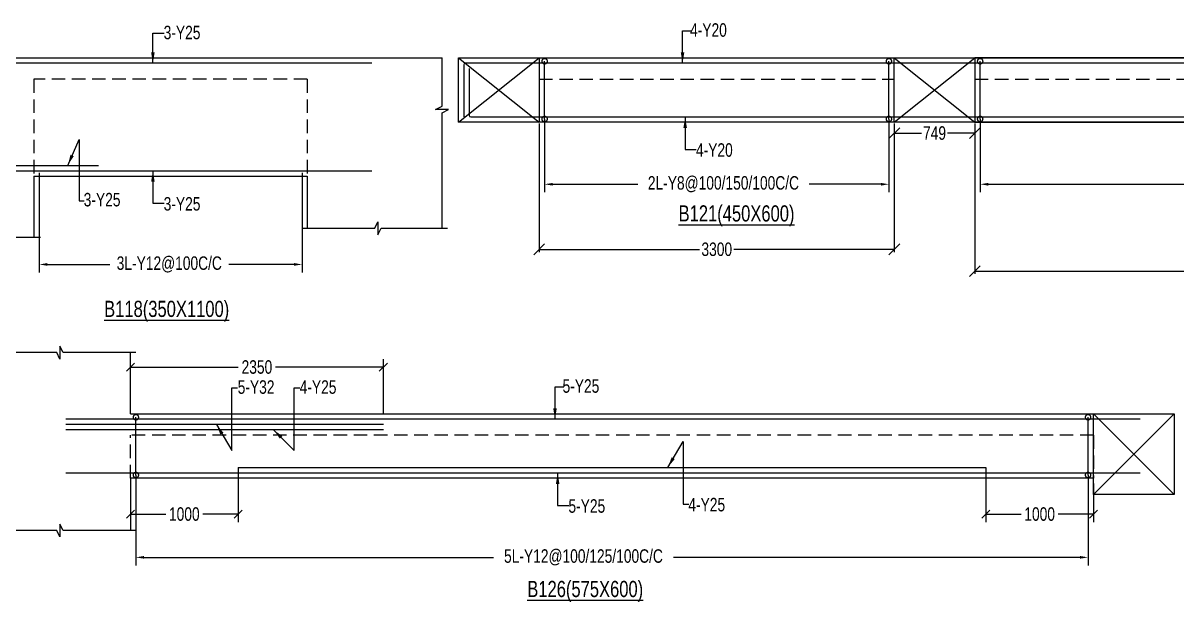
# Model space of a CAD drawing. Header units: millimetres. Extents: x 0 to 31744305, y -21599035 to 0.
# Drawn here: x 31653834 to 31664558, y -21209752 to -21204374 of the extents above; entities that cross this region are included whole.
import ezdxf

# ---------------------------------------------------------------- set-up
doc = ezdxf.new("R2010")
doc.units = ezdxf.units.MM
doc.header["$LTSCALE"] = 1000
doc.header["$MEASUREMENT"] = 0
doc.header["$PDMODE"] = 3
for name, pattern in [('CONTINOUS', [0]), ('CONTINU', [0]), ('HIDDEN', [0.375, 0.25, -0.125])]:
    doc.linetypes.add(name, pattern=pattern)
for name, color, linetype in [('-S-ARROW', 253, 'Continuous'), ('-S-MISC', 8, 'Continuous'), ('-S-STIRRUPS DIM', 6, 'Continuous'), ('-S-STIRUP', 11, 'Continuous'), ('-STR-BEAM', 7, 'CONTINU'), ('-STR-COLUMN', 5, 'HIDDEN'), ('-STR-REINF', 3, 'Continuous'), ('-STR-RF-DIM', 8, 'CONTINOUS'), ('-STR-TEXT', 6, 'Continuous'), ('S-DIM', 7, 'Continuous'), ('SEC TEXT', 9, 'Continuous'), ('SLAB LINE', 254, 'HIDDEN')]:
    doc.layers.add(name, color=color, linetype=linetype)
doc.styles.add('BEAM-LS', font='romans.shx', dxfattribs={"width": 0.8})
doc.styles.add('SOBHA', font='swisscl.ttf')
doc.styles.add('sobha.sed', font='swisscl.ttf')
doc.dimstyles.new('S-50', dxfattribs={"dimscale": 50, "dimtxt": 2.5, "dimasz": 2, "dimexe": 0.5, "dimexo": 0.25, "dimgap": 0.25, "dimtad": 0, "dimdec": 0, "dimrnd": 0.0005, "dimzin": 0, "dimdsep": 46, "dimtxsty": 'sobha.sed', "dimblk": 'OBLIQUE', "dimcen": 0.09, "dimclrd": 8, "dimclre": 8, "dimclrt": 6, "dimadec": 0, "dimazin": 0, "dimtfac": 1, "dimtdec": 0, "dimtofl": 0, "dimtmove": 2, "dimatfit": 3, "dimfxl": 0.18, "dimtolj": 1, "dimtzin": 0, "dimlwd": -1, "dimlwe": -1, "dimarcsym": 0})
doc.dimstyles.new('S-DIM50', dxfattribs={"dimscale": 50, "dimtxt": 2.5, "dimasz": 1.5, "dimexe": 1.5, "dimexo": 1, "dimgap": 0.5, "dimtad": 0, "dimdec": 0, "dimzin": 0, "dimdsep": 46, "dimtxsty": 'SOBHA', "dimcen": 0.09, "dimclrd": 256, "dimclre": 256, "dimclrt": 6, "dimadec": 5, "dimazin": 0, "dimtfac": 1, "dimtdec": 0, "dimtofl": 0, "dimtmove": 0, "dimatfit": 3, "dimfxl": 0.18, "dimtolj": 1, "dimtzin": 0, "dimlwd": -1, "dimlwe": -1, "dimarcsym": 0})
doc.dimstyles.new('STIRUP', dxfattribs={"dimscale": 50, "dimtxt": 2.5, "dimasz": 2.2, "dimexe": 0, "dimexo": 0, "dimgap": 0.5, "dimtad": 0, "dimdec": 0, "dimzin": 0, "dimdsep": 46, "dimtxsty": 'BEAM-LS', "dimblk": 'DOTSMALL', "dimcen": 0.09, "dimclrd": 256, "dimclre": 256, "dimclrt": 256, "dimadec": 5, "dimazin": 0, "dimtfac": 1, "dimtdec": 0, "dimtofl": 0, "dimtmove": 0, "dimatfit": 3, "dimldrblk": 'DOTSMALL', "dimfxl": 0, "dimfxlon": 1, "dimtolj": 1, "dimtzin": 0, "dimlwd": -1, "dimlwe": -1, "dimarcsym": 0})

# ---------------------------------------------------------------- blocks, each defined once
blk = doc.blocks.new('*D189')
at = {"layer": '-STR-RF-DIM', "transparency": 16777216}
for p, q in [((31658681, -21205265), (31658681, -21205946)), ((31661881, -21205265), (31661881, -21205946)), ((31658756, -21205871), (31659546, -21205871)), ((31661806, -21205871), (31661140, -21205871))]:
    blk.add_line(p, q, dxfattribs=at)
for points in [[(31658756, -21205859), (31658756, -21205884), (31658681, -21205871)], [(31661806, -21205859), (31661806, -21205884), (31661881, -21205871)]]:
    blk.add_solid(points, dxfattribs=at)
at = {"layer": 'Defpoints', "color": 0, "transparency": 16777216}
for p in [(31658681, -21205265, 0), (31661881, -21205265, 0), (31661881, -21205871)]:
    blk.add_point(p, dxfattribs=at)
at = {"layer": '-STR-RF-DIM', "color": 6, "transparency": 16777216, "insert": (31660343, -21205871), "char_height": 125, "attachment_point": 5, "style": 'SOBHA'}
blk.add_mtext('\\A1;2L-Y8@100/150/100C/C', dxfattribs=at)
blk = doc.blocks.new('_DotSmall')
at = {"color": 0, "linetype": 'ByBlock', "const_width": 0.5}
blk.add_lwpolyline([(-0.0625, 0, 1), (0.0625, 0, 1)], format="xyb", close=True, dxfattribs=at)
blk = doc.blocks.new('*D190')
at = {"layer": '-S-STIRUP', "ltscale": 100, "transparency": 16777216}
blk.add_line((31658681, -21205265), (31658681, -21204728), dxfattribs=at)
at = {"layer": 'Defpoints', "color": 0, "linetype": 'CONTINU', "ltscale": 100, "transparency": 16777216}
for p in [(31658681, -21204728), (31658681, -21204728), (31658681, -21205265, 0)]:
    blk.add_point(p, dxfattribs=at)
at = {"layer": '-S-STIRUP', "linetype": 'CONTINU', "ltscale": 100, "transparency": 16777216, "xscale": 100, "yscale": 100, "zscale": 100}
for p, rotation in [((31658681, -21204728), 90), ((31658681, -21205265), 270)]:
    blk.add_blockref('_DotSmall', p, dxfattribs=dict(at, rotation=rotation))
blk = doc.blocks.new('_OBLIQUE')
at = {"color": 0, "linetype": 'ByBlock'}
blk.add_line((-0.5, -0.5), (0.5, 0.5), dxfattribs=at)
blk = doc.blocks.new('*D191')
at = {"layer": '-S-STIRUP', "ltscale": 100, "transparency": 16777216}
blk.add_line((31661881, -21205265), (31661881, -21204728), dxfattribs=at)
at = {"layer": 'Defpoints', "color": 0, "linetype": 'CONTINU', "ltscale": 100, "transparency": 16777216}
for p in [(31661881, -21204728), (31661881, -21204728), (31661881, -21205265, 0)]:
    blk.add_point(p, dxfattribs=at)
at = {"layer": '-S-STIRUP', "linetype": 'CONTINU', "ltscale": 100, "transparency": 16777216, "xscale": 100, "yscale": 100, "zscale": 100}
for p, rotation in [((31661881, -21204728), 90), ((31661881, -21205265), 270)]:
    blk.add_blockref('_DotSmall', p, dxfattribs=dict(at, rotation=rotation))
blk = doc.blocks.new('*D192')
at = {"layer": '-STR-RF-DIM', "transparency": 16777216}
for p, q in [((31662729, -21205265), (31662729, -21205946)), ((31668629, -21205265), (31668629, -21205946)), ((31662804, -21205871), (31665052, -21205871)), ((31668554, -21205871), (31666725, -21205871))]:
    blk.add_line(p, q, dxfattribs=at)
for points in [[(31662804, -21205859), (31662804, -21205884), (31662729, -21205871)], [(31668554, -21205859), (31668554, -21205884), (31668629, -21205871)]]:
    blk.add_solid(points, dxfattribs=at)
at = {"layer": 'Defpoints', "color": 0, "transparency": 16777216}
for p in [(31662729, -21205265, 0), (31668629, -21205265, 0), (31668629, -21205871)]:
    blk.add_point(p, dxfattribs=at)
at = {"layer": '-STR-RF-DIM', "color": 6, "transparency": 16777216, "insert": (31665889, -21205871), "char_height": 125, "attachment_point": 5, "style": 'SOBHA'}
blk.add_mtext('\\A1;4L-Y10@100/125/100C/C', dxfattribs=at)
blk = doc.blocks.new('*D193')
at = {"layer": '-S-STIRUP', "ltscale": 100, "transparency": 16777216}
blk.add_line((31662729, -21205265), (31662729, -21204728), dxfattribs=at)
at = {"layer": 'Defpoints', "color": 0, "linetype": 'CONTINU', "ltscale": 100, "transparency": 16777216}
for p in [(31662729, -21204728), (31662729, -21204728), (31662729, -21205265, 0)]:
    blk.add_point(p, dxfattribs=at)
at = {"layer": '-S-STIRUP', "linetype": 'CONTINU', "ltscale": 100, "transparency": 16777216, "xscale": 100, "yscale": 100, "zscale": 100}
for p, rotation in [((31662729, -21204728), 90), ((31662729, -21205265), 270)]:
    blk.add_blockref('_DotSmall', p, dxfattribs=dict(at, rotation=rotation))
blk = doc.blocks.new('*D201')
at = {"layer": '-STR-RF-DIM', "transparency": 16777216}
for p, q in [((31654882, -21208573), (31654882, -21209413)), ((31663732, -21208573), (31663732, -21209413)), ((31654957, -21209338), (31658206, -21209338)), ((31663657, -21209338), (31659878, -21209338))]:
    blk.add_line(p, q, dxfattribs=at)
for points in [[(31654957, -21209325), (31654957, -21209350), (31654882, -21209338)], [(31663657, -21209325), (31663657, -21209350), (31663732, -21209338)]]:
    blk.add_solid(points, dxfattribs=at)
at = {"layer": 'Defpoints', "color": 0, "transparency": 16777216}
for p in [(31654882, -21208573, 178587), (31663732, -21208573, 178587), (31663732, -21209338)]:
    blk.add_point(p, dxfattribs=at)
at = {"layer": '-STR-RF-DIM', "color": 6, "transparency": 16777216, "insert": (31659042, -21209338), "char_height": 125, "attachment_point": 5, "style": 'SOBHA'}
blk.add_mtext('\\A1;5L-Y12@100/125/100C/C', dxfattribs=at)
blk = doc.blocks.new('*D202')
at = {"layer": '-S-STIRUP', "ltscale": 100, "transparency": 16777216}
blk.add_line((31663732, -21208573), (31663732, -21208036), dxfattribs=at)
at = {"layer": 'Defpoints', "color": 0, "linetype": 'CONTINU', "ltscale": 100, "transparency": 16777216}
for p in [(31663732, -21208036), (31663732, -21208036), (31663732, -21208573, 0)]:
    blk.add_point(p, dxfattribs=at)
at = {"layer": '-S-STIRUP', "linetype": 'CONTINU', "ltscale": 100, "transparency": 16777216, "xscale": 100, "yscale": 100, "zscale": 100}
for p, rotation in [((31663732, -21208036), 90), ((31663732, -21208573), 270)]:
    blk.add_blockref('_DotSmall', p, dxfattribs=dict(at, rotation=rotation))
blk = doc.blocks.new('*D203')
at = {"layer": '-S-STIRUP', "ltscale": 100, "transparency": 16777216}
blk.add_line((31654882, -21208573), (31654882, -21208036), dxfattribs=at)
at = {"layer": 'Defpoints', "color": 0, "linetype": 'CONTINU', "ltscale": 100, "transparency": 16777216}
for p in [(31654882, -21208036), (31654882, -21208036), (31654882, -21208573, 0)]:
    blk.add_point(p, dxfattribs=at)
at = {"layer": '-S-STIRUP', "linetype": 'CONTINU', "ltscale": 100, "transparency": 16777216, "xscale": 100, "yscale": 100, "zscale": 100}
for p, rotation in [((31654882, -21208036), 90), ((31654882, -21208573), 270)]:
    blk.add_blockref('_DotSmall', p, dxfattribs=dict(at, rotation=rotation))
blk = doc.blocks.new('*D746')
at = {"layer": '-STR-RF-DIM', "transparency": 16777216}
for p, q in [((35597, 1378), (35597, 452)), ((38040, 1378), (38040, 452)), ((35672, 527), (36251, 527)), ((37965, 527), (37358, 527))]:
    blk.add_line(p, q, dxfattribs=at)
for points in [[(35672, 540), (35672, 515), (35597, 527)], [(37965, 540), (37965, 515), (38040, 527)]]:
    blk.add_solid(points, dxfattribs=at)
at = {"layer": 'Defpoints', "color": 0, "transparency": 16777216}
for p in [(35597, 1378, 0), (38040, 1378, 0), (35597, 527)]:
    blk.add_point(p, dxfattribs=at)
at = {"layer": '-STR-RF-DIM', "color": 6, "transparency": 16777216, "insert": (36805, 527), "char_height": 125, "attachment_point": 5, "style": 'SOBHA'}
blk.add_mtext('\\A1;3L-Y12@100C/C', dxfattribs=at)
blk = doc.blocks.new('*D457')
at = {"layer": '-S-STIRRUPS DIM', "color": 251, "transparency": 16777216}
for p, q in [((31654832, -21208003), (31654832, -21207495)), ((31657182, -21208003), (31657182, -21207495))]:
    blk.add_line(p, q, dxfattribs=at)
at = {"layer": '-S-STIRRUPS DIM', "color": 8, "transparency": 16777216}
for p, q in [((31654832, -21207570), (31655834, -21207570)), ((31657182, -21207570), (31656181, -21207570))]:
    blk.add_line(p, q, dxfattribs=at)
at = {"layer": 'Defpoints', "color": 0, "transparency": 16777216}
for p in [(31654832, -21207570), (31654832, -21208003, 0), (31657182, -21208003, 0)]:
    blk.add_point(p, dxfattribs=at)
at = {"layer": '-S-STIRRUPS DIM', "color": 8, "transparency": 16777216, "xscale": 75, "yscale": 75, "zscale": 75, "rotation": 180}
blk.add_blockref('_OBLIQUE', (31654832, -21207570), dxfattribs=at)
at = {"layer": '-S-STIRRUPS DIM', "color": 8, "transparency": 16777216, "xscale": 75, "yscale": 75, "zscale": 75}
blk.add_blockref('_OBLIQUE', (31657182, -21207570), dxfattribs=at)
at = {"layer": '-S-STIRRUPS DIM', "color": 6, "transparency": 16777216, "insert": (31656007, -21207570), "char_height": 125, "attachment_point": 5, "style": 'sobha.sed'}
blk.add_mtext('\\A1;2350', dxfattribs=at)
blk = doc.blocks.new('*D458')
at = {"layer": '-S-STIRRUPS DIM', "color": 251, "transparency": 16777216}
for p, q in [((31662782, -21208503), (31662782, -21209011)), ((31663782, -21208653), (31663782, -21209011))]:
    blk.add_line(p, q, dxfattribs=at)
at = {"layer": '-S-STIRRUPS DIM', "color": 8, "transparency": 16777216}
for p, q in [((31662782, -21208936), (31663110, -21208936)), ((31663782, -21208936), (31663454, -21208936))]:
    blk.add_line(p, q, dxfattribs=at)
at = {"layer": 'Defpoints', "color": 0, "transparency": 16777216}
for p in [(31662782, -21208503, -178587), (31663782, -21208653, -178587), (31663782, -21208936)]:
    blk.add_point(p, dxfattribs=at)
at = {"layer": '-S-STIRRUPS DIM', "color": 8, "transparency": 16777216, "xscale": 75, "yscale": 75, "zscale": 75, "rotation": 180}
blk.add_blockref('_OBLIQUE', (31662782, -21208936), dxfattribs=at)
at = {"layer": '-S-STIRRUPS DIM', "color": 8, "transparency": 16777216, "xscale": 75, "yscale": 75, "zscale": 75}
blk.add_blockref('_OBLIQUE', (31663782, -21208936), dxfattribs=at)
at = {"layer": '-S-STIRRUPS DIM', "color": 6, "transparency": 16777216, "insert": (31663282, -21208936), "char_height": 125, "attachment_point": 5, "style": 'sobha.sed'}
blk.add_mtext('\\A1;1000', dxfattribs=at)
blk = doc.blocks.new('*D459')
at = {"layer": '-S-STIRRUPS DIM', "color": 251, "transparency": 16777216}
for p, q in [((31655832, -21208503), (31655832, -21209011)), ((31654832, -21208653), (31654832, -21209011))]:
    blk.add_line(p, q, dxfattribs=at)
at = {"layer": '-S-STIRRUPS DIM', "color": 8, "transparency": 16777216}
for p, q in [((31654832, -21208936), (31655160, -21208936)), ((31655832, -21208936), (31655504, -21208936))]:
    blk.add_line(p, q, dxfattribs=at)
at = {"layer": 'Defpoints', "color": 0, "transparency": 16777216}
for p in [(31655832, -21208503, -178587), (31654832, -21208653, -178587), (31654832, -21208936)]:
    blk.add_point(p, dxfattribs=at)
at = {"layer": '-S-STIRRUPS DIM', "color": 8, "transparency": 16777216, "xscale": 75, "yscale": 75, "zscale": 75, "rotation": 180}
blk.add_blockref('_OBLIQUE', (31654832, -21208936), dxfattribs=at)
at = {"layer": '-S-STIRRUPS DIM', "color": 8, "transparency": 16777216, "xscale": 75, "yscale": 75, "zscale": 75}
blk.add_blockref('_OBLIQUE', (31655832, -21208936), dxfattribs=at)
at = {"layer": '-S-STIRRUPS DIM', "color": 6, "transparency": 16777216, "insert": (31655332, -21208936), "char_height": 125, "attachment_point": 5, "style": 'sobha.sed'}
blk.add_mtext('\\A1;1000', dxfattribs=at)
blk = doc.blocks.new('*D1109')
at = {"layer": 'Defpoints', "color": 0, "transparency": 16777216}
for p in [(31658631, -21205295, 0), (31661931, -21205295, 0), (31661931, -21206476)]:
    blk.add_point(p, dxfattribs=at)
at = {"layer": 'S-DIM', "color": 8, "transparency": 16777216}
for p, q in [((31658631, -21205308), (31658631, -21206501)), ((31661931, -21205308), (31661931, -21206501)), ((31658631, -21206476), (31660120, -21206476)), ((31661931, -21206476), (31660441, -21206476))]:
    blk.add_line(p, q, dxfattribs=at)
at = {"layer": 'S-DIM', "color": 8, "transparency": 16777216, "xscale": 100, "yscale": 100, "zscale": 100, "rotation": 180}
blk.add_blockref('_OBLIQUE', (31658631, -21206476), dxfattribs=at)
at = {"layer": 'S-DIM', "color": 8, "transparency": 16777216, "xscale": 100, "yscale": 100, "zscale": 100}
blk.add_blockref('_OBLIQUE', (31661931, -21206476), dxfattribs=at)
at = {"layer": 'S-DIM', "color": 6, "transparency": 16777216, "insert": (31660281, -21206476), "char_height": 125, "attachment_point": 5, "style": 'sobha.sed'}
blk.add_mtext('\\A1;3300', dxfattribs=at)
blk = doc.blocks.new('*D1110')
at = {"layer": 'Defpoints', "color": 0, "transparency": 16777216}
for p in [(31661931, -21205308), (31662679, -21205295, 0), (31662679, -21205396)]:
    blk.add_point(p, dxfattribs=at)
at = {"layer": 'S-DIM', "color": 8, "transparency": 16777216}
for p, q in [((31662679, -21205308), (31662679, -21205421)), ((31661931, -21205320), (31661931, -21205421)), ((31661931, -21205396), (31662184, -21205396)), ((31662679, -21205396), (31662426, -21205396))]:
    blk.add_line(p, q, dxfattribs=at)
at = {"layer": 'S-DIM', "color": 8, "transparency": 16777216, "xscale": 100, "yscale": 100, "zscale": 100, "rotation": 180}
blk.add_blockref('_OBLIQUE', (31661931, -21205396), dxfattribs=at)
at = {"layer": 'S-DIM', "color": 8, "transparency": 16777216, "xscale": 100, "yscale": 100, "zscale": 100}
blk.add_blockref('_OBLIQUE', (31662679, -21205396), dxfattribs=at)
at = {"layer": 'S-DIM', "color": 6, "transparency": 16777216, "insert": (31662305, -21205396), "char_height": 125, "attachment_point": 5, "style": 'sobha.sed'}
blk.add_mtext('\\A1;749', dxfattribs=at)
blk = doc.blocks.new('*D1111')
at = {"layer": 'Defpoints', "color": 0, "transparency": 16777216}
for p in [(31662679, -21205295, 0), (31668679, -21205295, 0), (31668679, -21206679)]:
    blk.add_point(p, dxfattribs=at)
at = {"layer": 'S-DIM', "color": 8, "transparency": 16777216}
for p, q in [((31662679, -21205308), (31662679, -21206704)), ((31668679, -21205308), (31668679, -21206704)), ((31662679, -21206679), (31665518, -21206679)), ((31668679, -21206679), (31665840, -21206679))]:
    blk.add_line(p, q, dxfattribs=at)
at = {"layer": 'S-DIM', "color": 8, "transparency": 16777216, "xscale": 100, "yscale": 100, "zscale": 100, "rotation": 180}
blk.add_blockref('_OBLIQUE', (31662679, -21206679), dxfattribs=at)
at = {"layer": 'S-DIM', "color": 8, "transparency": 16777216, "xscale": 100, "yscale": 100, "zscale": 100}
blk.add_blockref('_OBLIQUE', (31668679, -21206679), dxfattribs=at)
at = {"layer": 'S-DIM', "color": 6, "transparency": 16777216, "insert": (31665679, -21206679), "char_height": 125, "attachment_point": 5, "style": 'sobha.sed'}
blk.add_mtext('\\A1;6000', dxfattribs=at)
blk = doc.blocks.new('A$C15e93353')
at = {"layer": '-S-MISC', "linetype": 'ByBlock', "ltscale": 1000, "elevation": 0}
for points in [[(39340, 863.5), (39340.7, 1937.3), (39400.4, 1967.2), (39280.2, 1967.2), (39340.7, 1997), (39340.5, 2448)], [(38039.1, 863.5), (38714.1, 863.5), (38743.9, 923.1), (38743.9, 802.9), (38773.8, 863.5), (39390, 863.2)], [(35609.1, 777.1), (34826.4, 777.6), (34796.6, 837.2), (34796.6, 717), (34766.7, 777.6), (33950.7, 777.1)]]:
    blk.add_lwpolyline(points, dxfattribs=at)
at = {"layer": '-STR-BEAM'}
for p, q in [((62.6, 2448), (39340.5, 2448, 0)), ((35546.6, 1348, 0), (38087.6, 1348, 0))]:
    blk.add_line(p, q, dxfattribs=at)
at = {"layer": '-STR-COLUMN', "linetype": 'Continuous', "ltscale": 10}
for p, q in [((35546.6, 1348, 0), (35546.6, 777.1, 0)), ((38087.6, 1348, 0), (38087.6, 863.5, 0))]:
    blk.add_line(p, q, dxfattribs=at)
at = {"layer": '-STR-REINF', "ltscale": 10}
for p, q in [((38687.6, 2398, 0), (127.6, 2398, 0)), ((177.6, 1398, 0), (38687.6, 1398, 0)), ((33446.6, 1448, 0), (36146.6, 1448, 0))]:
    blk.add_line(p, q, dxfattribs=at)
at = {"layer": 'SLAB LINE', "color": 8, "linetype": 'HIDDEN', "ltscale": 0.5}
for p, q in [((38087.6, 2248, 0), (35546.6, 2248, 0)), ((35546.6, 2248, 0), (35546.6, 1348, 0)), ((38087.6, 2248, 0), (38087.6, 1348, 0))]:
    blk.add_line(p, q, dxfattribs=at)
at = {"layer": '-STR-TEXT', "color": 6, "style": 'SOBHA'}
for p in [(36752.8, 2619.8, 0), (36009.6, 1066.8, 0), (36752.8, 1028, 0)]:
    blk.add_text('3-Y25', height=125, dxfattribs=at).set_placement(p)
at = {"layer": 'SEC TEXT', "color": 4, "linetype": 'ByBlock', "style": 'sobha.sed'}
blk.add_text('%%UB118(350X1100)', height=150, rotation=359.98928, dxfattribs=at).set_placement((36199.6, 39.4, 0))
at = {"layer": '-STR-RF-DIM'}
dim = blk.add_linear_dim(base=(35596.6, 527.1, 0), p1=(38039.6, 1378.3, 0), p2=(35596.6, 1378.3, 0), angle=180, text='3L-Y12@100C/C', dimstyle='S-DIM50', override={"dimscale": 1, "dimtxt": 125, "dimasz": 75, "dimexe": 75, "dimexo": 0, "dimgap": 25, "dimsah": 1, "dimcen": 4.5, "dimfxl": 75}, dxfattribs=at)
dim.commit()
dim.dimension.update_dxf_attribs({"geometry": '*D746', "text_midpoint": (36804.7, 527.1, 0), "dimtype": 128})
at = {"layer": '-S-ARROW'}
for points, override in [([(36652.7, 2398, 0), (36652.7, 2675, 0), (36756.2, 2675, 0)], {"dimasz": 2, "dimgap": 0.1, "dimtad": 0}), ([(35861.5, 1448, 0), (35967.2, 1687.8, 0), (35967.2, 1118.3, 0), (36015.1, 1118.3, 0)], {"dimgap": 0.1}), ([(36652.7, 1395.3, 0), (36652.7, 1095.3, 0), (36756.2, 1095.3, 0)], {"dimasz": 2, "dimgap": 0.1, "dimtad": 0})]:
    blk.add_leader(points, dimstyle='S-50', override=override, dxfattribs=at)

msp = doc.modelspace()

# ---------------------------------------------------------------- linework, layer by layer
at = {"layer": '-S-MISC', "linetype": 'ByBlock', "ltscale": 1000, "elevation": -178586.6}
for points in [[(31654882.3, -21207434.8), (31654205.8, -21207434.8), (31654176, -21207375.2), (31654176, -21207495.3), (31654146.1, -21207434.8), (31653529.9, -21207435.1)], [(31654880.8, -21209087.6), (31654205.8, -21209087.6), (31654176, -21209028), (31654176, -21209148.1), (31654146.1, -21209087.6), (31653529.9, -21209087.9)]]:
    msp.add_lwpolyline(points, dxfattribs=at)
at = {"layer": '-STR-BEAM'}
for p, q in [((31657879.4, -21205295.5, 0), (31658630.6, -21204695.5, 0)), ((31657879.4, -21204695.5, 0), (31658630.6, -21205295.5, 0)), ((31658630.6, -21204695.5, 0), (31661930.6, -21204695.5, 0)), ((31661930.6, -21205295.5, 0), (31662679.4, -21204695.5, 0)), ((31661930.6, -21204695.5, 0), (31662679.4, -21205295.5, 0)), ((31676930, -21204695.5, 0), (31662679.4, -21204695.5, 0)), ((31662679.4, -21204695.5, 0), (31668679.4, -21204695.5, 0)), ((31654832.3, -21208003, -178586.6), (31663782.3, -21208003, -178586.6)), ((31663782.3, -21208753, -178586.6), (31664532.1, -21208003, -178586.6)), ((31663782.3, -21208003, -178586.6), (31664532.1, -21208753, -178586.6))]:
    msp.add_line(p, q, dxfattribs=at)
for points, elevation in [([(31657879.4, -21204695.5), (31658630.6, -21204695.5), (31658630.6, -21205295.5), (31657879.4, -21205295.5)], 0), ([(31661930.6, -21204695.5), (31662679.4, -21204695.5), (31662679.4, -21205295.5), (31661930.6, -21205295.5)], 0), ([(31663782.3, -21208003), (31664532.1, -21208003), (31664532.1, -21208753), (31663782.3, -21208753)], -178586.6)]:
    msp.add_lwpolyline(points, close=True, dxfattribs=dict(at, elevation=elevation))
for points, elevation in [([(31661930.6, -21205295.5), (31658630.6, -21205295.5)], 0), ([(31662679.4, -21205295.5), (31668679.4, -21205295.5)], 0), ([(31668679.4, -21205295.5), (31662679.4, -21205295.5)], 0), ([(31663782.3, -21208603), (31654832.3, -21208603)], -178586.6)]:
    msp.add_lwpolyline(points, dxfattribs=dict(at, elevation=elevation))
at = {"layer": '-STR-COLUMN', "linetype": 'Continuous', "ltscale": 10}
for p, q in [((31654832.3, -21208003, -178586.6), (31654832.3, -21207434.8, -178586.6)), ((31654832.3, -21208603, -178586.6), (31654832.3, -21209087.6, -178586.6))]:
    msp.add_line(p, q, dxfattribs=at)
at = {"layer": '-STR-REINF', "ltscale": 10}
for p, q in [((31657929.4, -21204760.5, 0), (31657929.4, -21205246.1, 0)), ((31676865, -21204745.5, 0), (31657944.4, -21204745.5, 0)), ((31657979.4, -21204795.5, 0), (31657979.4, -21205230.5, 0)), ((31657994.4, -21205245.5, 0), (31676815, -21205245.5, 0)), ((31664217.2, -21208053, -178586.6), (31654232.3, -21208053, -178586.6)), ((31657182.3, -21208103, -178586.6), (31654232.3, -21208103, -178586.6)), ((31657182.3, -21208153, -178586.6), (31654232.3, -21208153, -178586.6)), ((31655832.3, -21208503, -178586.6), (31662782.2, -21208503, -178586.6)), ((31654232.3, -21208553, -178586.6), (31664217.2, -21208553, -178586.6))]:
    msp.add_line(p, q, dxfattribs=at)
for centre, start, end in [((31657944.4, -21204760.5, 0), 90, 180), ((31657994.4, -21205230.5, 0), 180, 270)]:
    msp.add_arc(centre, 15, start, end, dxfattribs=at)
at = {"layer": 'SLAB LINE', "color": 8, "linetype": 'HIDDEN', "ltscale": 0.5}
for p, q in [((31658630.6, -21204895.5, 0), (31661930.6, -21204895.5, 0)), ((31662679.4, -21204895.5, 0), (31668679.4, -21204895.5, 0)), ((31663782.2, -21208203, -178586.6), (31654832.3, -21208203, -178586.6)), ((31654832.3, -21208603, -178586.6), (31654832.3, -21208203, -178586.6)), ((31663782.2, -21208203, -178586.6), (31663782.2, -21208603, -178586.6))]:
    msp.add_line(p, q, dxfattribs=at)

# ---------------------------------------------------------------- block references
at = {"color": 1}
msp.add_blockref('A$C15e93353', (31618387.4, -21207143.5, 0), dxfattribs=at)

# ---------------------------------------------------------------- texts
at = {"layer": '-STR-TEXT', "color": 6, "style": 'SOBHA'}
for s, p in [('4-Y20', (31660032.8, -21204500.6, 0)), ('4-Y20', (31660087.5, -21205615.5, 0)), ('5-Y32', (31655828.3, -21207817.9, -178586.6)), ('4-Y25', (31656404.3, -21207817.9, -178586.6)), ('5-Y25', (31658847.6, -21207808.2, -178586.6)), ('5-Y25', (31658902.3, -21208923, -178586.6)), ('4-Y25', (31660016.8, -21208910.3, -357173.2))]:
    msp.add_text(s, height=125, dxfattribs=at).set_placement(p)
at = {"layer": 'SEC TEXT', "color": 4, "linetype": 'ByBlock', "style": 'sobha.sed'}
for s, p in [('%%UB121(450X600)', (31659926.2, -21206217.1, 0)), ('%%UB126(575X600)', (31658519.9, -21209706.4, -178586.6))]:
    msp.add_text(s, height=150, rotation=359.98928, dxfattribs=at).set_placement(p)

# ---------------------------------------------------------------- dimensions: what is measured, and where the dimension line sits
at = {"layer": '-S-STIRRUPS DIM'}
for base, p1, p2, picture, middle in [((31654832.3, -21207569.6, -178586.6), (31657182.3, -21208003, -178586.6), (31654832.3, -21208003, -178586.6), '*D457', (31656007.3, -21207569.6, -178586.6)), ((31654832.2, -21208936, -178586.6), (31655832.3, -21208503, -357173.2), (31654832.2, -21208653, -357173.2), '*D459', (31655332.3, -21208936, -178586.6))]:
    dim = msp.add_linear_dim(base=base, p1=p1, p2=p2, angle=180, dimstyle='S-DIM50', override={"dimscale": 1, "dimtxt": 125, "dimasz": 75, "dimexe": 75, "dimexo": 0, "dimgap": 25, "dimrnd": 5, "dimtxsty": 'sobha.sed', "dimblk1": 'OBLIQUE', "dimblk2": 'OBLIQUE', "dimsah": 1, "dimcen": 4.5, "dimclrd": 8, "dimclre": 251, "dimfxl": 75}, dxfattribs=at)
    dim.commit()
    dim.dimension.update_dxf_attribs({"geometry": picture, "text_midpoint": middle})
dim = msp.add_linear_dim(base=(31663782.3, -21208936, -178586.6), p1=(31662782.2, -21208503, -357173.2), p2=(31663782.3, -21208653, -357173.2), dimstyle='S-DIM50', override={"dimscale": 1, "dimtxt": 125, "dimasz": 75, "dimexe": 75, "dimexo": 0, "dimgap": 25, "dimrnd": 5, "dimtxsty": 'sobha.sed', "dimblk1": 'OBLIQUE', "dimblk2": 'OBLIQUE', "dimsah": 1, "dimcen": 4.5, "dimclrd": 8, "dimclre": 251, "dimfxl": 75}, dxfattribs=at)
dim.commit()
dim.dimension.update_dxf_attribs({"geometry": '*D458', "text_midpoint": (31663282.3, -21208936, -178586.6)})
at = {"layer": '-S-STIRUP', "linetype": 'CONTINU', "ltscale": 100}
for base, p1, p2, picture, middle in [((31658680.6, -21204728.5, 0), (31658680.6, -21205265.2, 0), (31658680.6, -21204728.5, 0), '*D190', (31658680.6, -21204996.8, 0)), ((31661880.6, -21204728.5, 0), (31661880.6, -21205265.2, 0), (31661880.6, -21204728.5, 0), '*D191', (31661880.6, -21204996.8, 0)), ((31662729.4, -21204728.5, 0), (31662729.4, -21205265.2, 0), (31662729.4, -21204728.5, 0), '*D193', (31662729.4, -21204996.8, 0)), ((31654882.3, -21208036, 0), (31654882.3, -21208572.7, 0), (31654882.3, -21208036, 0), '*D203', (31654882.3, -21208304.4, 0)), ((31663732.3, -21208036, 0), (31663732.3, -21208572.7, 0), (31663732.3, -21208036, 0), '*D202', (31663732.3, -21208304.4, 0))]:
    dim = msp.add_linear_dim(base=base, p1=p1, p2=p2, angle=90, text=' ', dimstyle='STIRUP', override={"dimasz": 2}, dxfattribs=at)
    dim.commit()
    dim.dimension.update_dxf_attribs({"geometry": picture, "text_midpoint": middle})
at = {"layer": '-STR-RF-DIM'}
for base, p1, p2, text, picture, middle in [((31661880.6, -21205871, 0), (31658680.6, -21205265.2, 0), (31661880.6, -21205265.2, 0), '2L-Y8@100/150/100C/C', '*D189', (31660343, -21205871, 0)), ((31668629.4, -21205871, 0), (31662729.4, -21205265.2, 0), (31668629.4, -21205265.2, 0), '4L-Y10@100/125/100C/C', '*D192', (31665888.6, -21205871, 0)), ((31663732.3, -21209337.7, -178586.6), (31654882.3, -21208572.7, 0), (31663732.3, -21208572.7, 0), '5L-Y12@100/125/100C/C', '*D201', (31659041.6, -21209337.7, -178586.6))]:
    dim = msp.add_linear_dim(base=base, p1=p1, p2=p2, text=text, dimstyle='S-DIM50', override={"dimscale": 1, "dimtxt": 125, "dimasz": 75, "dimexe": 75, "dimexo": 0, "dimgap": 25, "dimsah": 1, "dimcen": 4.5, "dimfxl": 75}, dxfattribs=at)
    dim.commit()
    dim.dimension.update_dxf_attribs({"geometry": picture, "text_midpoint": middle, "dimtype": 160})
at = {"layer": 'S-DIM', "color": 1}
dim = msp.add_aligned_dim(p1=(31658630.6, -21205295.5, 0), p2=(31661930.6, -21205295.5, 0), distance=-1180.5, dimstyle='S-50', dxfattribs=at)
dim.commit()
dim.dimension.update_dxf_attribs({"geometry": '*D1109', "text_midpoint": (31660280.6, -21206475.9)})
for base, p1, p2, picture, middle in [((31662679.4, -21205396.5), (31661930.6, -21205308), (31662679.4, -21205295.5, 0), '*D1110', (31662305, -21205396.5)), ((31668679.4, -21206679.3), (31662679.4, -21205295.5, 0), (31668679.4, -21205295.5, 0), '*D1111', (31665679.4, -21206679.3))]:
    dim = msp.add_linear_dim(base=base, p1=p1, p2=p2, dimstyle='S-50', dxfattribs=at)
    dim.commit()
    dim.dimension.update_dxf_attribs({"geometry": picture, "text_midpoint": middle})

# ---------------------------------------------------------------- leaders
at = {"layer": '-S-ARROW'}
for points, override in [([(31659962.9, -21204745.5, 0), (31659962.9, -21204445.5, 0), (31660045.3, -21204445.5, 0)], {"dimasz": 2, "dimgap": 0.1, "dimtad": 0}), ([(31659987.4, -21205248.2, 0), (31659987.4, -21205548.2, 0), (31660090.9, -21205548.2, 0)], {"dimasz": 2, "dimgap": 0.1, "dimtad": 0}), ([(31655630.9, -21208102.7, -178586.6), (31655773.2, -21208345, -178586.6), (31655773.2, -21207762.7, -178586.6), (31655826.1, -21207762.7, -178586.6)], {"dimgap": 0.1}), ([(31656161.5, -21208153, -178586.6), (31656353.7, -21208345, -178586.6), (31656353.7, -21207762.7, -178586.6), (31656406.6, -21207762.7, -178586.6)], {"dimgap": 0.1}), ([(31658777.6, -21208053, -178586.6), (31658777.6, -21207753, -178586.6), (31658860, -21207753, -178586.6)], {"dimasz": 2, "dimgap": 0.1, "dimtad": 0}), ([(31659825.4, -21208502.3, -357173.2), (31659967.7, -21208260.1, -357173.2), (31659967.7, -21208842.3, -357173.2), (31660020.6, -21208842.3, -357173.2)], {"dimgap": 0.1}), ([(31658802.2, -21208555.7, -178586.6), (31658802.2, -21208855.7, -178586.6), (31658905.6, -21208855.7, -178586.6)], {"dimasz": 2, "dimgap": 0.1, "dimtad": 0})]:
    msp.add_leader(points, dimstyle='S-50', override=override, dxfattribs=at)

doc.saveas('drawing.dxf')
